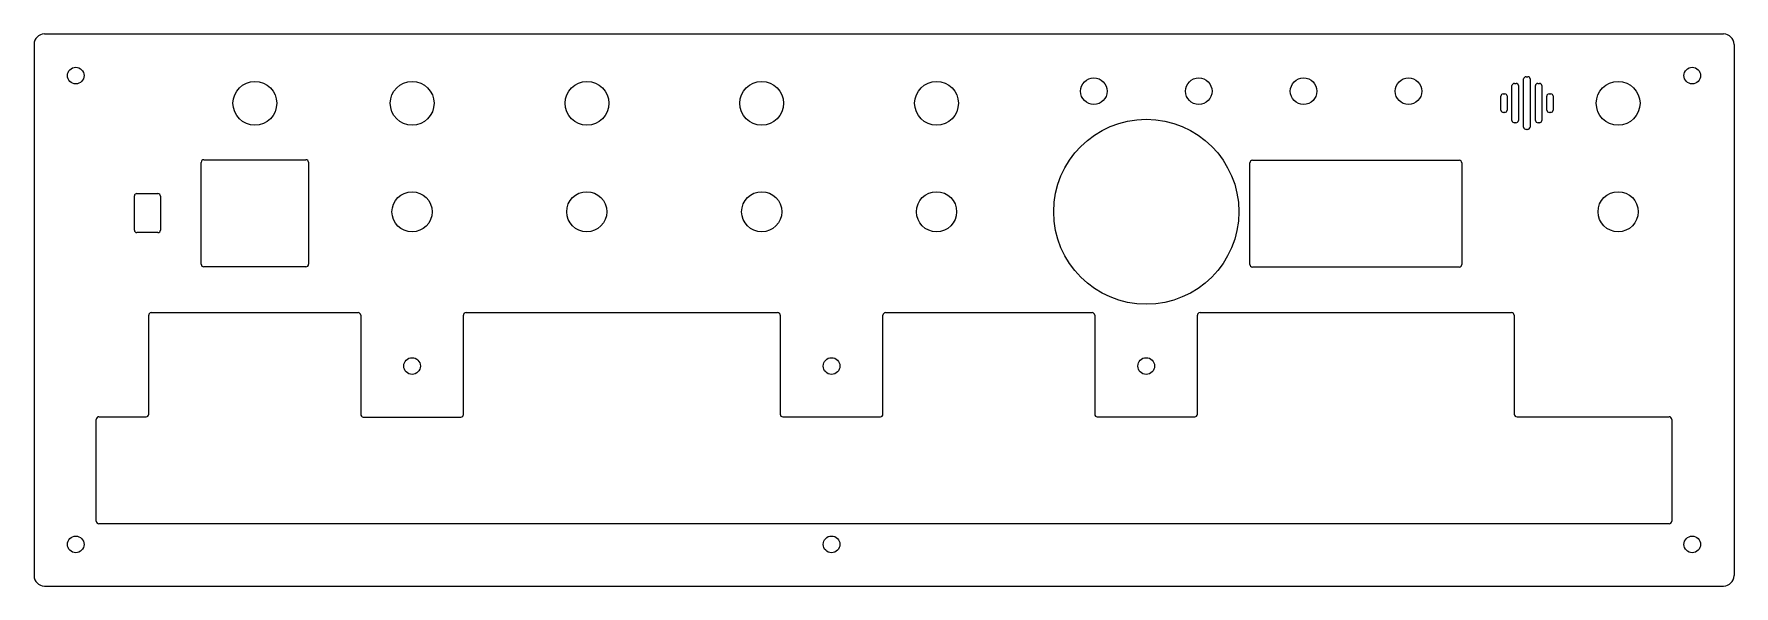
# Model space of a CAD drawing. Header units: millimetres. Extents: x 0 to 326, y 0 to 106.
import ezdxf

# ---------------------------------------------------------------- set-up
doc = ezdxf.new("R2010")
doc.units = ezdxf.units.MM

msp = doc.modelspace()

# ---------------------------------------------------------------- linework, layer by layer
at = {"layer": '20'}
for p, q in [((1.5, 105.5), (323.5, 105.5)), ((-0.5, 103.5), (-0.5, 1.5)), ((325.5, 103.5), (325.5, 1.5)), ((282.918, 88.87), (282.918, 95.58)), ((283.388, 96), (283.728, 96)), ((284.158, 95.62), (284.158, 88.87)), ((285.16, 87.615), (285.164, 96.865)), ((285.634, 97.285), (285.974, 97.285)), ((286.404, 96.905), (286.4, 87.615)), ((287.41, 88.87), (287.41, 95.58)), ((287.88, 96), (288.22, 96)), ((288.65, 95.62), (288.65, 88.87)), ((280.77, 90.87), (280.77, 93.58)), ((281.24, 94), (281.58, 94)), ((282.01, 93.62), (282.01, 90.87)), ((289.58, 90.86), (289.58, 93.57)), ((290.05, 93.99), (290.39, 93.99)), ((290.82, 93.61), (290.82, 90.86)), ((281.54, 90.44), (281.29, 90.44)), ((283.688, 88.44), (283.438, 88.44)), ((288.18, 88.44), (287.93, 88.44)), ((290.35, 90.43), (290.1, 90.43)), ((285.93, 87.185), (285.68, 87.185)), ((31.55, 61.3), (31.55, 80.85)), ((32.05, 81.35), (51.65, 81.35)), ((52.15, 80.9), (52.15, 61.3)), ((232.65, 61.25), (232.65, 80.75)), ((233.15, 81.25), (272.8, 81.25)), ((273.3, 80.75), (273.3, 61.25)), ((18.75, 67.85), (18.75, 74.4)), ((19.25, 74.85), (23.25, 74.85)), ((23.75, 74.35), (23.75, 67.85)), ((23.25, 67.35), (19.25, 67.35)), ((51.65, 60.8), (32.05, 60.8)), ((272.8, 60.75), (233.15, 60.75)), ((21.5, 32.5), (21.5, 51.5)), ((22, 52), (61.65, 52)), ((62.15, 51.5), (62.15, 32.5)), ((81.85, 32.45), (81.85, 51.5)), ((82.35, 52), (142.1, 52)), ((142.6, 51.5), (142.6, 32.5)), ((162.3, 32.5), (162.3, 51.5)), ((162.8, 52), (202.4, 52)), ((202.9, 51.5), (202.9, 32.5)), ((222.6, 32.5), (222.6, 51.5)), ((223.1, 52), (282.85, 52)), ((283.35, 51.5), (283.35, 32.5)), ((11.45, 11.95), (11.45, 31.5)), ((11.95, 32), (21, 32)), ((62.65, 31.95), (81.35, 31.95)), ((143.1, 32), (161.8, 32)), ((203.4, 32), (222.1, 32)), ((283.9, 32), (313.05, 32)), ((313.55, 31.5), (313.55, 11.95)), ((313.05, 11.45), (11.95, 11.45)), ((1.5, -0.5), (323.5, -0.5))]:
    msp.add_line(p, q, dxfattribs=at)
for centre, radius in [((7.5, 97.5), 1.6), ((317.5, 97.5), 1.6), ((41.856, 92.196), 4.2), ((72.018, 92.196), 4.2), ((105.536, 92.196), 4.2), ((139.055, 92.196), 4.2), ((172.573, 92.196), 4.2), ((202.745, 94.506), 2.55), ((222.856, 94.506), 2.55), ((242.967, 94.506), 2.55), ((263.078, 94.506), 2.55), ((303.283, 92.196), 4.2), ((212.795, 71.36), 17.75), ((72, 71.35), 3.85), ((105.5, 71.36), 3.85), ((139.055, 71.36), 3.85), ((172.573, 71.36), 3.85), ((303.284, 71.36), 3.85), ((72, 41.746), 1.6), ((152.446, 41.746), 1.6), ((212.778, 41.746), 1.6), ((7.5, 7.5), 1.6), ((152.446, 7.506), 1.6), ((317.5, 7.5), 1.6)]:
    msp.add_circle(centre, radius, dxfattribs=at)
for centre, radius, start, end in [((1.5, 103.5), 2, 90, 180), ((323.5, 103.5), 2, 0, 90), ((283.388, 95.527), 0.473, 89.9999, 173.5691), ((283.728, 95.5667), 0.4333, 7.0647, 89.9999), ((285.634, 96.812), 0.473, 89.9999, 173.5691), ((285.974, 96.8517), 0.4333, 7.0647, 89.9999), ((287.88, 95.527), 0.473, 89.9999, 173.5691), ((288.22, 95.5667), 0.4333, 7.0647, 89.9999), ((281.24, 93.527), 0.473, 89.9999, 173.5691), ((281.58, 93.5667), 0.4333, 7.0647, 89.9999), ((290.05, 93.517), 0.473, 89.9999, 173.5691), ((290.39, 93.5567), 0.4333, 7.0647, 89.9999), ((281.29, 90.9694), 0.5294, 190.8237, 270), ((281.54, 90.9119), 0.4719, 269.9999, 354.9105), ((283.438, 88.9694), 0.5294, 190.8237, 270), ((283.688, 88.9119), 0.4719, 269.9999, 354.9105), ((287.93, 88.9694), 0.5294, 190.8237, 270), ((288.18, 88.9119), 0.4719, 269.9999, 354.9105), ((290.1, 90.9594), 0.5294, 190.8237, 270), ((290.35, 90.9019), 0.4719, 269.9999, 354.9105), ((285.68, 87.7144), 0.5294, 190.8237, 270), ((285.93, 87.6569), 0.4719, 269.9999, 354.9105), ((32.05, 80.85), 0.5, 90, 180), ((51.65, 80.8472), 0.5028, 6.0256, 90), ((233.15, 80.75), 0.5, 90, 180), ((272.8, 80.75), 0.5, 0, 90), ((19.2025, 74.4), 0.4525, 83.9744, 180), ((23.25, 74.35), 0.5, 0, 90), ((19.25, 67.85), 0.5, 180, 270), ((23.25, 67.85), 0.5, 270, 0), ((32.05, 61.3), 0.5, 180, 270), ((51.65, 61.3), 0.5, 270, 0), ((233.15, 61.25), 0.5, 180, 270), ((272.8, 61.25), 0.5, 270, 0), ((22, 51.5), 0.5, 90, 180), ((61.65, 51.5), 0.5, 0, 90), ((82.35, 51.5), 0.5, 90, 180), ((142.1, 51.5), 0.5, 0, 90), ((162.8, 51.5), 0.5, 90, 180), ((202.4, 51.5), 0.5, 0, 90), ((223.1, 51.5), 0.5, 90, 180), ((282.85, 51.5), 0.5, 0, 90), ((11.95, 31.5), 0.5, 90, 180), ((21, 32.5), 0.5, 270, 0), ((62.7025, 32.5), 0.5525, 180, 264.5474), ((81.35, 32.45), 0.5, 270, 0), ((143.1, 32.5), 0.5, 180, 270), ((161.8, 32.5), 0.5, 270, 0), ((203.4, 32.5), 0.5, 180, 270), ((222.1, 32.5), 0.5, 270, 0), ((283.8523, 32.5), 0.5023, 180, 275.4527), ((313.05, 31.5), 0.5, 0, 90), ((11.95, 11.95), 0.5, 180, 270), ((313.05, 11.95), 0.5, 270, 0), ((1.5, 1.5), 2, 180, 270), ((323.5, 1.5), 2, 270, 360)]:
    msp.add_arc(centre, radius, start, end, dxfattribs=at)

doc.saveas('drawing.dxf')
